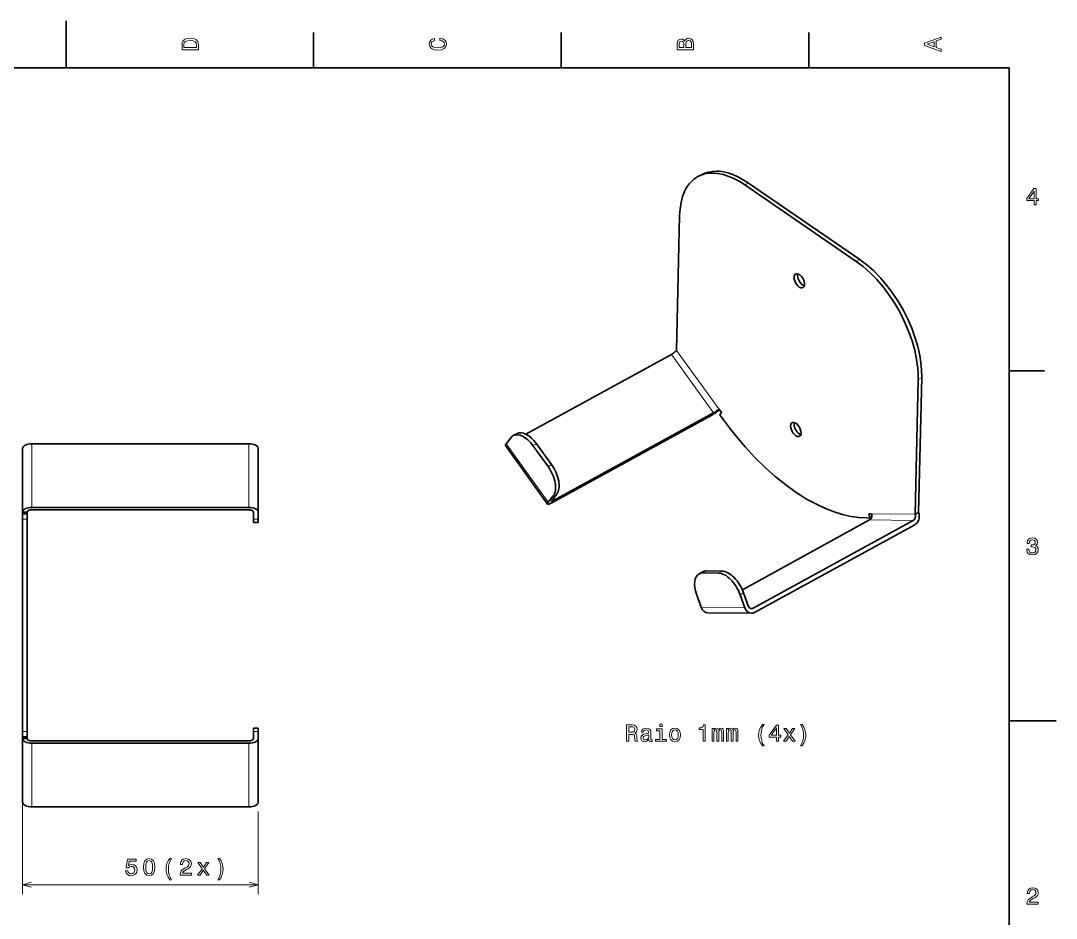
# Model space of a CAD drawing. Extents: x 0 to 420, y 0 to 297.
# Drawn here: x 200.4 to 420, y 106.6 to 297 of the extents above; entities that cross this region are included whole.
import ezdxf

# ---------------------------------------------------------------- set-up
doc = ezdxf.new("R2010")
doc.units = 0

msp = doc.modelspace()

# ---------------------------------------------------------------- linework, layer by layer
at = {"color": 7, "lineweight": 35, "ltscale": 0.25}
for p, q in [((210, 287), (210, 297)), ((410, 148.5), (420, 148.5))]:
    msp.add_line(p, q, dxfattribs=at)
at = {"color": 7, "lineweight": 35, "ltscale": 0.1875}
for p, q in [((262.5, 287), (262.5, 294.5)), ((315, 287), (315, 294.5)), ((367.5, 287), (367.5, 294.5)), ((410, 222.699997), (417.5, 222.699997))]:
    msp.add_line(p, q, dxfattribs=at)
at = {"color": 7, "lineweight": 35}
for p, q in [((410, 287), (10, 287)), ((410, 10), (410, 287)), ((353.965302, 262.159943), (377.583679, 245.945984)), ((354.703064, 262.564362), (378.321472, 246.350372)), ((339.452179, 227.046112), (340.107697, 255.653625)), ((307.511536, 209.28006), (338.361328, 226.19043)), ((390.718506, 220.909393), (390.062988, 192.30191)), ((391.456268, 221.313812), (390.800751, 192.706329)), ((346.971008, 213.347687), (313.0336, 194.744843)), ((313.386658, 195.196136), (347.324066, 213.798981)), ((202.754471, 207.245804), (248.754471, 207.245804)), ((202.754471, 193.755417), (248.754471, 193.755417)), ((200.754471, 146.245804), (200.754471, 191.245804)), ((201.754471, 146.245804), (201.754471, 191.245804)), ((248.754471, 193.255417), (202.754471, 193.255417)), ((353.41922, 176.299438), (380.402771, 191.090515)), ((355.709564, 172.380096), (389.646973, 190.982941)), ((389.968719, 190.06839), (356.031342, 171.465546)), ((248.754471, 144.236176), (202.754471, 144.236176)), ((202.754471, 143.736176), (248.754471, 143.736176)), ((202.754471, 130.245804), (248.754471, 130.245804))]:
    msp.add_line(p, q, dxfattribs=at)
at = {"color": 7, "lineweight": 35, "ltscale": 0.021033}
for p, q in [((344.728485, 264.330383), (343.990723, 263.925995)), ((305.572144, 209.395599), (304.834381, 208.991211)), ((390.800751, 192.706329), (390.062988, 192.30191)), ((345.004425, 180.091446), (344.266663, 179.687042))]:
    msp.add_line(p, q, dxfattribs=at)
at = {"color": 7, "lineweight": 13, "ltscale": 0.021033}
for p, q in [((354.703064, 262.564362), (353.965302, 262.159943)), ((391.456268, 221.313812), (390.718506, 220.909393)), ((309.002747, 206.863037), (309.740509, 207.267456)), ((312.211761, 202.426361), (312.949524, 202.83078)), ((313.323334, 196.192505), (314.061096, 196.596924)), ((345.061218, 179.875305), (345.798981, 180.279709)), ((348.371033, 179.836792), (349.108795, 180.24118)), ((352.947021, 175.229492), (353.684784, 175.633911))]:
    msp.add_line(p, q, dxfattribs=at)
at = {"color": 7, "lineweight": 13, "ltscale": 0.021034}
msp.add_line((378.321472, 246.350372), (377.583679, 245.945984), dxfattribs=at)
at = {"color": 7, "lineweight": 13, "ltscale": 0.382326}
msp.add_line((348.414886, 214.654694), (339.452179, 227.046112), dxfattribs=at)
at = {"color": 7, "lineweight": 13, "ltscale": 0.382327}
for p, q in [((347.324066, 213.798981), (338.361328, 226.19043)), ((312.264191, 194.838623), (303.301453, 207.230072))]:
    msp.add_line(p, q, dxfattribs=at)
at = {"color": 7, "lineweight": 35, "ltscale": 0.024543}
msp.add_line((348.990234, 213.859222), (348.414886, 214.654694), dxfattribs=at)
at = {"color": 7, "lineweight": 35, "ltscale": 0.014324}
msp.add_line((348.637207, 213.407928), (348.990234, 213.859222), dxfattribs=at)
at = {"color": 7, "lineweight": 35, "ltscale": 0.03241}
msp.add_line((349.396973, 212.357483), (348.637207, 213.407928), dxfattribs=at)
at = {"color": 7, "lineweight": 13, "ltscale": 0.33726}
for p, q in [((202.754471, 193.755417), (202.754471, 207.245804)), ((248.754471, 193.755417), (248.754471, 207.245804))]:
    msp.add_line(p, q, dxfattribs=at)
at = {"color": 7, "lineweight": 35, "ltscale": 0.382327}
msp.add_line((312.119171, 194.475311), (303.156464, 206.86676), dxfattribs=at)
at = {"color": 7, "lineweight": 35, "ltscale": 0.042974}
for p, q in [((304.360626, 208.583954), (303.301453, 207.230072)), ((313.323334, 196.192505), (312.264191, 194.838623)), ((313.001953, 195.243042), (314.061096, 196.596924))]:
    msp.add_line(p, q, dxfattribs=at)
at = {"color": 7, "lineweight": 35, "ltscale": 0.136889}
for p, q in [((309.002747, 206.863037), (312.211761, 202.426361)), ((312.949524, 202.83078), (309.740509, 207.267456))]:
    msp.add_line(p, q, dxfattribs=at)
at = {"color": 7, "lineweight": 35, "ltscale": 0.33726}
for p, q in [((200.754471, 192.755417), (200.754471, 206.245804)), ((250.754471, 192.755417), (250.754471, 206.245804))]:
    msp.add_line(p, q, dxfattribs=at)
at = {"color": 7, "lineweight": 13, "ltscale": 0.008635}
msp.add_line((313.386658, 195.196136), (313.184235, 195.476013), dxfattribs=at)
at = {"color": 7, "lineweight": 35, "ltscale": 0.00915}
for p, q in [((200.754471, 192.389404), (200.754471, 192.755417)), ((201.754471, 192.389404), (201.754471, 192.755417))]:
    msp.add_line(p, q, dxfattribs=at)
at = {"color": 7, "lineweight": 35, "ltscale": 0.025}
for p, q in [((200.754471, 192.755417), (201.754471, 192.755417)), ((200.754471, 192.389404), (201.754471, 192.389404)), ((249.754471, 190.585556), (250.754471, 190.585556)), ((200.754471, 145.102203), (201.754471, 145.102203)), ((249.754471, 146.906067), (250.754471, 146.906067)), ((200.754471, 144.736176), (201.754471, 144.736176))]:
    msp.add_line(p, q, dxfattribs=at)
at = {"color": 7, "lineweight": 35, "ltscale": 0.02859}
for p, q in [((200.754471, 191.245804), (200.754471, 192.389404)), ((201.754471, 191.245804), (201.754471, 192.389404)), ((200.754471, 145.102203), (200.754471, 146.245804)), ((201.754471, 145.102203), (201.754471, 146.245804))]:
    msp.add_line(p, q, dxfattribs=at)
at = {"color": 7, "lineweight": 13, "ltscale": 0.025}
for p, q in [((200.754471, 191.245804), (201.754471, 191.245804)), ((250.754471, 191.255417), (249.754471, 191.255417)), ((200.754471, 146.245804), (201.754471, 146.245804)), ((250.754471, 146.236176), (249.754471, 146.236176))]:
    msp.add_line(p, q, dxfattribs=at)
at = {"color": 7, "lineweight": 35, "ltscale": 0.0375}
for p, q in [((249.754471, 192.755417), (249.754471, 191.255417)), ((250.754471, 191.255417), (250.754471, 192.755417)), ((249.754471, 144.736176), (249.754471, 146.236176)), ((250.754471, 146.236176), (250.754471, 144.736176))]:
    msp.add_line(p, q, dxfattribs=at)
at = {"color": 7, "lineweight": 35, "ltscale": 0.016747}
for p, q in [((249.754471, 190.585556), (249.754471, 191.255417)), ((250.754471, 190.585556), (250.754471, 191.255417)), ((249.754471, 146.236176), (249.754471, 146.906067)), ((250.754471, 146.236176), (250.754471, 146.906067))]:
    msp.add_line(p, q, dxfattribs=at)
at = {"color": 7, "lineweight": 35, "ltscale": 0.019593}
msp.add_line((380.547119, 191.501831), (379.763458, 191.510956), dxfattribs=at)
at = {"color": 7, "lineweight": 35, "ltscale": 0.024238}
msp.add_line((380.225342, 192.416382), (380.547119, 191.501831), dxfattribs=at)
at = {"color": 7, "lineweight": 35, "ltscale": 0.014837}
msp.add_line((380.818787, 192.409485), (380.225342, 192.416382), dxfattribs=at)
at = {"color": 7, "lineweight": 13, "ltscale": 0.231121}
for p, q in [((389.646973, 190.982941), (380.402771, 191.090515)), ((390.062988, 192.30191), (380.818787, 192.409485)), ((353.912292, 172.48584), (344.668091, 172.593414))]:
    msp.add_line(p, q, dxfattribs=at)
at = {"color": 7, "lineweight": 35, "ltscale": 0.008204}
msp.add_line((380.8349, 191.659576), (380.547119, 191.501831), dxfattribs=at)
at = {"color": 7, "lineweight": 35, "ltscale": 0.082751}
for p, q in [((349.108795, 180.24118), (345.798981, 180.279709)), ((345.061218, 179.875305), (348.371033, 179.836792))]:
    msp.add_line(p, q, dxfattribs=at)
at = {"color": 7, "lineweight": 35, "ltscale": 0.072713}
for p, q in [((343.70282, 175.337067), (344.668091, 172.593414)), ((352.947021, 175.229492), (353.912292, 172.48584)), ((354.650055, 172.890259), (353.684784, 175.633911))]:
    msp.add_line(p, q, dxfattribs=at)
at = {"color": 7, "lineweight": 35, "ltscale": 0.23112}
msp.add_line((355.364349, 171.2948), (346.120178, 171.402374), dxfattribs=at)
at = {"color": 7, "lineweight": 13, "ltscale": 0.016617}
msp.add_line((355.709564, 172.380096), (355.044922, 172.387848), dxfattribs=at)
at = {"color": 7, "lineweight": 35, "ltscale": 0.009151}
for p, q in [((200.754471, 144.736176), (200.754471, 145.102203)), ((201.754471, 144.736176), (201.754471, 145.102203))]:
    msp.add_line(p, q, dxfattribs=at)
at = {"color": 7, "lineweight": 35, "ltscale": 0.337259}
for p, q in [((200.754471, 131.245804), (200.754471, 144.736176)), ((250.754471, 131.245804), (250.754471, 144.736176))]:
    msp.add_line(p, q, dxfattribs=at)
at = {"color": 7, "lineweight": 13}
for p, q in [((200.754471, 144.245804), (200.754471, 111.721764)), ((200.754471, 113.721764), (250.754471, 113.721764))]:
    msp.add_line(p, q, dxfattribs=at)
at = {"color": 7, "lineweight": 13, "ltscale": 0.337259}
for p, q in [((202.754471, 130.245804), (202.754471, 143.736176)), ((248.754471, 130.245804), (248.754471, 143.736176))]:
    msp.add_line(p, q, dxfattribs=at)
at = {"color": 7, "lineweight": 13, "ltscale": 0.438101}
msp.add_line((250.754471, 129.245804), (250.754471, 111.721764), dxfattribs=at)
at = {"color": 7, "lineweight": 13}
for points in [[(234.583206, 291.994965), (234.583206, 290.829987), (238.083206, 290.829987), (238.083206, 291.994965), (237.97226, 292.544678), (237.634354, 292.953186), (237.084641, 293.205353), (236.333206, 293.296112), (235.566635, 293.215424), (235.264038, 293.114563), (235.021973, 292.973358), (234.694153, 292.56485), (234.613464, 292.297546)], [(235.001801, 291.959656), (235.077438, 292.342957), (235.309433, 292.605194), (235.722977, 292.761536), (236.333206, 292.811951), (236.923264, 292.7565), (237.336807, 292.600159), (237.583923, 292.332855), (237.664612, 291.959656), (237.664612, 291.299011), (235.001801, 291.299011)], [(289.282074, 292.817017), (289.705688, 292.716156), (290.008301, 292.549713), (290.194885, 292.317719), (290.255402, 292.04541), (290.164642, 291.71759), (289.892303, 291.460388), (289.448486, 291.28891), (288.833221, 291.233429), (288.222992, 291.28891), (287.774139, 291.455353), (287.501801, 291.712555), (287.405975, 292.04541), (287.456421, 292.287476), (287.597626, 292.494232), (287.824585, 292.65564), (288.137268, 292.766571), (288.137268, 293.245697), (287.658142, 293.094391), (287.295044, 292.832153), (287.068085, 292.47406), (286.987396, 292.04541), (287.113495, 291.510803), (287.466492, 291.102325), (288.046478, 290.840057), (288.833221, 290.749298), (289.619965, 290.840057), (290.199951, 291.102325), (290.558014, 291.510803), (290.679047, 292.04541), (290.583221, 292.514404), (290.315918, 292.89267), (289.877167, 293.159943), (289.282074, 293.301147)], [(341.192017, 292.630402), (340.899506, 292.983429), (340.70282, 293.074219), (340.460754, 293.104462), (340.082489, 293.03891), (339.810181, 292.842224), (339.643738, 292.524506), (339.583221, 292.080688), (339.583221, 290.835022), (343.083221, 290.835022), (343.083221, 292.151306), (343.012604, 292.620331), (342.805847, 292.968292), (342.478027, 293.18515), (342.034241, 293.260803), (341.736694, 293.215424), (341.489563, 293.094391), (341.308014, 292.897705)], [(341.035675, 291.984863), (341.035675, 291.299011), (340.001801, 291.299011), (340.001801, 292.025208), (340.032074, 292.297546), (340.122833, 292.489197), (340.279175, 292.605194), (340.511169, 292.645538), (340.743164, 292.600159), (340.904541, 292.479126), (341.005402, 292.272339)], [(342.664642, 292.095825), (342.664642, 291.299011), (341.45929, 291.299011), (341.45929, 292.050446), (341.494598, 292.368164), (341.600525, 292.595093), (341.782074, 292.731262), (342.044312, 292.776672), (342.321686, 292.731262), (342.513336, 292.605194), (342.629333, 292.393372)], [(395.583221, 290.466858), (395.583221, 290.930847), (394.554413, 291.299011), (394.554413, 292.695984), (395.583221, 293.064117), (395.583221, 293.538177), (392.078186, 292.257202), (392.078186, 291.742798)], [(394.125732, 291.460388), (392.582489, 292), (394.125732, 292.539642)], [(415.277374, 257.966766), (415.731262, 257.966766), (415.731262, 258.834198), (416.23056, 258.834198), (416.23056, 259.237671), (415.731262, 259.237671), (415.731262, 261.391113), (415.272339, 261.391113), (413.739197, 259.278015), (413.739197, 258.834198), (415.277374, 258.834198)], [(414.162842, 259.237671), (415.277374, 260.806091), (415.277374, 259.237671)], [(413.729126, 184.866226), (413.729126, 184.830917), (413.809814, 184.346771), (414.046844, 183.983658), (414.420044, 183.751663), (414.914276, 183.665939), (415.438782, 183.751663), (415.832153, 183.973572), (416.08429, 184.326599), (416.175079, 184.780487), (416.134735, 185.078033), (416.023773, 185.320114), (415.842224, 185.506714), (415.600159, 185.642883), (415.927948, 185.915222), (416.043945, 186.348938), (415.968292, 186.74231), (415.751434, 187.039856), (415.398407, 187.226456), (414.914276, 187.292023), (414.460388, 187.211319), (414.112396, 186.989426), (413.885468, 186.636398), (413.809814, 186.167374), (413.809814, 186.13208), (414.258636, 186.13208), (414.299011, 186.454834), (414.430115, 186.686829), (414.641937, 186.828033), (414.939484, 186.878479), (415.201721, 186.83812), (415.393372, 186.732224), (415.509369, 186.560745), (415.554749, 186.328766), (415.509369, 186.081635), (415.388336, 185.915222), (415.176514, 185.814346), (414.889069, 185.784088), (414.692383, 185.789139), (414.692383, 185.390717), (414.939484, 185.400803), (415.257202, 185.355423), (415.494232, 185.234375), (415.635468, 185.037689), (415.685883, 184.780487), (415.630402, 184.487976), (415.484161, 184.271118), (415.252167, 184.134949), (414.944519, 184.089569), (414.626801, 184.139999), (414.394806, 184.29129), (414.248566, 184.533371), (414.193085, 184.866226)], [(328.87915, 144.139175), (329.348175, 144.139175), (329.348175, 145.616837), (329.827271, 145.616837), (330.180298, 145.601715), (330.402191, 145.531113), (330.523254, 145.364685), (330.573669, 145.067123), (330.598877, 144.613235), (330.62915, 144.315689), (330.689667, 144.139175), (331.219208, 144.139175), (331.219208, 144.235001), (331.10321, 144.376205), (331.062866, 144.638458), (331.027557, 145.203293), (330.941833, 145.621887), (330.825836, 145.753006), (330.644287, 145.848831), (330.846008, 145.974915), (330.987213, 146.151428), (331.078003, 146.373322), (331.108246, 146.64061), (331.037659, 147.064255), (330.835938, 147.381973), (330.503082, 147.573608), (330.049194, 147.639175), (328.87915, 147.639175)], [(329.91806, 147.210495), (330.225677, 147.180237), (330.442566, 147.084427), (330.578705, 146.907913), (330.624115, 146.630524), (330.573669, 146.338028), (330.4375, 146.161514), (330.205505, 146.070724), (329.887787, 146.045517), (329.348175, 146.045517), (329.348175, 147.210495)], [(336.403656, 147.760208), (335.934631, 147.760208), (335.934631, 147.25589), (336.403656, 147.25589)], [(345.09314, 144.139175), (345.552063, 144.139175), (345.552063, 147.664398), (345.209106, 147.664398), (345.118347, 147.35675), (344.936798, 147.149979), (344.659424, 147.028946), (344.276123, 146.988602), (344.276123, 146.630524), (345.09314, 146.630524)], [(357.696167, 143.165833), (358.013885, 143.165833), (357.72641, 143.700409), (357.524689, 144.260208), (357.39859, 144.850266), (357.358246, 145.445374), (357.39859, 146.040466), (357.524689, 146.625488), (357.72641, 147.190323), (358.013885, 147.724915), (357.696167, 147.724915), (357.328003, 147.170151), (357.070801, 146.620438), (356.919495, 146.045517), (356.874115, 145.445374), (356.919495, 144.840179), (357.070801, 144.270294), (357.328003, 143.720581)], [(360.641388, 144.139175), (361.095276, 144.139175), (361.095276, 145.006607), (361.594574, 145.006607), (361.594574, 145.410065), (361.095276, 145.410065), (361.095276, 147.563522), (360.636353, 147.563522), (359.10321, 145.450409), (359.10321, 145.006607), (360.641388, 145.006607)], [(366.072937, 143.165833), (366.436066, 143.720581), (366.693268, 144.270294), (366.844574, 144.840179), (366.894989, 145.445374), (366.844574, 146.045517), (366.693268, 146.620438), (366.436066, 147.170151), (366.072937, 147.724915), (365.755219, 147.724915), (366.037659, 147.190323), (366.23938, 146.625488), (366.360413, 146.040466), (366.405792, 145.445374), (366.360413, 144.850266), (366.23938, 144.260208), (366.032593, 143.700409), (365.755219, 143.165833)], [(333.604645, 144.492203), (333.604645, 144.477066), (333.629883, 144.305603), (333.705505, 144.18457), (334.023254, 144.088745), (334.270355, 144.129089), (334.270355, 144.472031), (334.164459, 144.456894), (334.023254, 144.522461), (333.998016, 144.724197), (333.998016, 146.126205), (333.9375, 146.484283), (333.760986, 146.736435), (333.453369, 146.887741), (333.019653, 146.943207), (332.596008, 146.88269), (332.283325, 146.711227), (332.086639, 146.443924), (332.021088, 146.090912), (332.021088, 146.060638), (332.419495, 146.060638), (332.454803, 146.272461), (332.565735, 146.423752), (332.747314, 146.514542), (333.004517, 146.549835), (333.251617, 146.524628), (333.428131, 146.448975), (333.534058, 146.317856), (333.569366, 146.136292), (333.549194, 145.924484), (333.468475, 145.818573), (333.266754, 145.768143), (332.888519, 145.727798), (332.454803, 145.637009), (332.147156, 145.475632), (331.965607, 145.223465), (331.910126, 144.850266), (331.960571, 144.51741), (332.116913, 144.270294), (332.369049, 144.113953), (332.717041, 144.058487), (333.186066, 144.164398)], [(333.55423, 145.087296), (333.493713, 144.825058), (333.332306, 144.623322), (333.09024, 144.492203), (332.792694, 144.446808), (332.601044, 144.472031), (332.464874, 144.552719), (332.37915, 144.693924), (332.353943, 144.89061), (332.374115, 145.067123), (332.454803, 145.193207), (332.777557, 145.334427), (333.186066, 145.394943), (333.55423, 145.515976)], [(336.388519, 144.512375), (336.388519, 146.756607), (335.248749, 146.756607), (335.248749, 146.378372), (335.944702, 146.378372), (335.944702, 144.512375), (335.036926, 144.512375), (335.036926, 144.139175), (337.306396, 144.139175), (337.306396, 144.512375)], [(337.936798, 145.490753), (338.017487, 144.875488), (338.249481, 144.4216), (338.617615, 144.139175), (339.111847, 144.04335), (339.601044, 144.139175), (339.969208, 144.41655), (340.201202, 144.870438), (340.286926, 145.490753), (340.201202, 146.106033), (339.969208, 146.564972), (339.601044, 146.842346), (339.111847, 146.943207), (338.617615, 146.842346), (338.249481, 146.559921), (338.017487, 146.106033)], [(338.390686, 145.495804), (338.436066, 145.949692), (338.577271, 146.277496), (338.80423, 146.479233), (339.111847, 146.549835), (339.414459, 146.479233), (339.641388, 146.282547), (339.782623, 145.949692), (339.833038, 145.495804), (339.782623, 145.036865), (339.641388, 144.70401), (339.414459, 144.502289), (339.111847, 144.436722), (338.80423, 144.502289), (338.577271, 144.70401), (338.436066, 145.036865)], [(346.999481, 144.139175), (347.407959, 144.139175), (347.407959, 145.949692), (347.433197, 146.222031), (347.50885, 146.418716), (347.624817, 146.534714), (347.776123, 146.580093), (347.897156, 146.539749), (347.977844, 146.438889), (348.018188, 146.26741), (348.033325, 146.040466), (348.033325, 144.139175), (348.416626, 144.139175), (348.416626, 145.949692), (348.441833, 146.21698), (348.517487, 146.413666), (348.638519, 146.534714), (348.789825, 146.580093), (348.910858, 146.539749), (348.991547, 146.438889), (349.041962, 146.040466), (349.041962, 144.139175), (349.45047, 144.139175), (349.45047, 146.010208), (349.425262, 146.398544), (349.344574, 146.696091), (349.183197, 146.877655), (348.920929, 146.943207), (348.613312, 146.842346), (348.376282, 146.549835), (348.189667, 146.837296), (347.876984, 146.943207), (347.589539, 146.842346), (347.392853, 146.559921), (347.392853, 146.847382), (346.999481, 146.847382)], [(350.035492, 144.139175), (350.444, 144.139175), (350.444, 145.949692), (350.469208, 146.222031), (350.544861, 146.418716), (350.660858, 146.534714), (350.812134, 146.580093), (350.933197, 146.539749), (351.013885, 146.438889), (351.05423, 146.26741), (351.069366, 146.040466), (351.069366, 144.139175), (351.452637, 144.139175), (351.452637, 145.949692), (351.477844, 146.21698), (351.553497, 146.413666), (351.67453, 146.534714), (351.825836, 146.580093), (351.946869, 146.539749), (352.027557, 146.438889), (352.078003, 146.040466), (352.078003, 144.139175), (352.486511, 144.139175), (352.486511, 146.010208), (352.461273, 146.398544), (352.380585, 146.696091), (352.219208, 146.877655), (351.95697, 146.943207), (351.649323, 146.842346), (351.412292, 146.549835), (351.225708, 146.837296), (350.913025, 146.943207), (350.625549, 146.842346), (350.428864, 146.559921), (350.428864, 146.847382), (350.035492, 146.847382)], [(359.526855, 145.410065), (360.641388, 146.978516), (360.641388, 145.410065)], [(362.678864, 144.139175), (363.374817, 145.193207), (364.090973, 144.139175), (364.625549, 144.139175), (363.657257, 145.536148), (364.570068, 146.847382), (364.055664, 146.847382), (363.394989, 145.863953), (362.734344, 146.847382), (362.209839, 146.847382), (363.107544, 145.531113), (362.159424, 144.139175)], [(222.635742, 116.63459), (222.746689, 116.221046), (222.993805, 115.898277), (223.356918, 115.696548), (223.820892, 115.620895), (224.330261, 115.711678), (224.728668, 115.958794), (224.980835, 116.352165), (225.07666, 116.856491), (224.990921, 117.325508), (224.74884, 117.693665), (224.370605, 117.930695), (223.881409, 118.016434), (223.503174, 117.95591), (223.210663, 117.78949), (223.351868, 118.732567), (224.88501, 118.732567), (224.88501, 119.146118), (223.013977, 119.146118), (222.736603, 117.290207), (223.14006, 117.290207), (223.432556, 117.527237), (223.805756, 117.612976), (224.12854, 117.557495), (224.375641, 117.396118), (224.531982, 117.148994), (224.587463, 116.831276), (224.531982, 116.51355), (224.370605, 116.266434), (224.123489, 116.110092), (223.805756, 116.054619), (223.538483, 116.08992), (223.331696, 116.20591), (223.180405, 116.387466), (223.104767, 116.63459)], [(226.407074, 117.431419), (226.482712, 116.639633), (226.719742, 116.074791), (227.097992, 115.73185), (227.622482, 115.620895), (228.141937, 115.73185), (228.520172, 116.074791), (228.752167, 116.639633), (228.832855, 117.431419), (228.752167, 118.218163), (228.656342, 118.530838), (228.520172, 118.788048), (228.141937, 119.130989), (227.622482, 119.246979), (227.097992, 119.130989), (226.719742, 118.783005), (226.482712, 118.218163)], [(226.891205, 117.431419), (226.931549, 118.041649), (227.057648, 118.480408), (227.284576, 118.737617), (227.622482, 118.828392), (227.955338, 118.737617), (228.182281, 118.480408), (228.30835, 118.041649), (228.348709, 117.431419), (228.30835, 116.816147), (228.182281, 116.37738), (227.955338, 116.120178), (227.622482, 116.034447), (227.284576, 116.120178), (227.057648, 116.37738), (226.931549, 116.816147)], [(232.026672, 114.748421), (232.344391, 114.748421), (232.056915, 115.283005), (231.855194, 115.842804), (231.729111, 116.432861), (231.688766, 117.027962), (231.729111, 117.623062), (231.855194, 118.208076), (232.056915, 118.772919), (232.344391, 119.307495), (232.026672, 119.307495), (231.658508, 118.752747), (231.401306, 118.203033), (231.25, 117.628105), (231.20462, 117.027962), (231.25, 116.422775), (231.401306, 115.85289), (231.658508, 115.303177)], [(234.163971, 115.721764), (236.569611, 115.721764), (236.569611, 116.155479), (234.668304, 116.155479), (234.774216, 116.392509), (234.95578, 116.589195), (235.515564, 116.947266), (235.81311, 117.098564), (236.145966, 117.315422), (236.382996, 117.567581), (236.519165, 117.865135), (236.569611, 118.203033), (236.483856, 118.626663), (236.246826, 118.959518), (235.883728, 119.171333), (235.414703, 119.246979), (234.930542, 119.161247), (234.562408, 118.92421), (234.325363, 118.545975), (234.244675, 118.046692), (234.244675, 117.976089), (234.703613, 117.976089), (234.703613, 118.016434), (234.748993, 118.359375), (234.885162, 118.611534), (235.10202, 118.772919), (235.389496, 118.828392), (235.681992, 118.777962), (235.898849, 118.651878), (236.04007, 118.455193), (236.090485, 118.208076), (236.055191, 117.976089), (235.959381, 117.779404), (235.797989, 117.607933), (235.57608, 117.456635), (235.278534, 117.29525), (234.784302, 116.982567), (234.43631, 116.649719), (234.229553, 116.246262), (234.163971, 115.736893)], [(242.503464, 114.748421), (242.866577, 115.303177), (243.123779, 115.85289), (243.275085, 116.422775), (243.3255, 117.027962), (243.275085, 117.628105), (243.123779, 118.203033), (242.866577, 118.752747), (242.503464, 119.307495), (242.18573, 119.307495), (242.46817, 118.772919), (242.669891, 118.208076), (242.790924, 117.623062), (242.836319, 117.027962), (242.790924, 116.432861), (242.669891, 115.842804), (242.46312, 115.283005), (242.18573, 114.748421)], [(238.409363, 115.721764), (239.105347, 116.775795), (239.821472, 115.721764), (240.356049, 115.721764), (239.387756, 117.118736), (240.300583, 118.429977), (239.786163, 118.429977), (239.125519, 117.446548), (238.464844, 118.429977), (237.940353, 118.429977), (238.838043, 117.113693), (237.889923, 115.721764)], [(413.76947, 109.566788), (416.175079, 109.566788), (416.175079, 110.000504), (414.273773, 110.000504), (414.3797, 110.237534), (414.561249, 110.434219), (415.121033, 110.79229), (415.418579, 110.943588), (415.751434, 111.160446), (415.988464, 111.412613), (416.124634, 111.710159), (416.175079, 112.048058), (416.089355, 112.471687), (415.852325, 112.804543), (415.489197, 113.016357), (415.020172, 113.092003), (414.536041, 113.006271), (414.167877, 112.769234), (413.930847, 112.390999), (413.850159, 111.891716), (413.850159, 111.821114), (414.309082, 111.821114), (414.309082, 111.861458), (414.354462, 112.204399), (414.490631, 112.456558), (414.707489, 112.617943), (414.994965, 112.673416), (415.287476, 112.622986), (415.504333, 112.496902), (415.645538, 112.300217), (415.695984, 112.053101), (415.660675, 111.821114), (415.56485, 111.624428), (415.403473, 111.452957), (415.181549, 111.301659), (414.884003, 111.140274), (414.389771, 110.827591), (414.041779, 110.494743), (413.835022, 110.091286), (413.76947, 109.581917)]]:
    msp.add_lwpolyline(points, close=True, dxfattribs=at)
at = {"color": 7, "lineweight": 35}
for points in [[(340.107697, 255.653625), (340.201202, 257.094208), (340.413147, 258.440186), (340.741821, 259.679504), (341.184357, 260.801147), (341.447144, 261.314728), (341.736816, 261.795258), (342.163818, 262.382721), (342.635773, 262.907318), (343.150818, 263.366974), (343.559906, 263.665192), (343.990723, 263.925964)], [(343.990723, 263.925964), (344.684296, 264.249176), (345.422424, 264.483276), (346.201355, 264.627075), (347.017273, 264.67981), (347.579773, 264.664185), (348.155609, 264.608002), (349.342346, 264.374329), (350.566925, 263.980804), (351.292755, 263.679535), (352.025543, 263.326172), (352.993866, 262.785461), (353.965302, 262.159943)], [(344.728485, 264.330383), (345.456726, 264.666962), (346.23291, 264.905365), (347.052032, 265.044464), (347.908691, 265.083984), (348.48291, 265.056519), (349.069092, 264.987549), (349.696899, 264.870789), (350.334381, 264.70929), (351.40332, 264.347198), (352.485992, 263.870056), (353.595398, 263.270996), (354.703064, 262.564362)], [(378.321472, 246.350372), (379.076416, 245.807037), (379.824951, 245.218414), (381.294189, 243.914185), (382.713043, 242.456085), (384.066528, 240.863312), (385.340973, 239.155243), (386.524048, 237.351166), (387.568176, 235.537598), (388.507446, 233.669067), (389.332581, 231.763123), (390.034576, 229.838104), (390.60495, 227.912933), (391.035889, 226.007111), (391.286285, 224.424896), (391.42514, 222.933594), (391.456268, 221.313812)], [(377.583679, 245.945984), (379.059784, 244.836426), (380.513763, 243.550537), (381.928101, 242.103546), (383.285736, 240.512878), (384.570343, 238.797729), (385.766541, 236.978851), (386.860229, 235.077728), (387.838043, 233.117584), (388.688202, 231.121979), (389.40036, 229.11499), (389.965851, 227.120758), (390.377747, 225.163361), (390.631012, 223.267487), (390.709625, 222.067474), (390.718506, 220.909393)], [(379.763458, 191.510956), (378.111053, 191.60614), (376.411041, 191.853638), (374.669739, 192.252502), (372.893585, 192.801361), (371.089203, 193.498077), (369.263245, 194.340088), (368.161041, 194.9133), (367.054993, 195.536804), (365.944824, 196.210938), (364.833801, 196.933838), (362.616821, 198.520569), (360.414124, 200.289612), (358.237427, 202.231537), (356.098389, 204.335968), (354.008423, 206.591705), (352.428436, 208.437683), (350.889404, 210.36203), (349.396973, 212.357483)]]:
    msp.add_lwpolyline(points, dxfattribs=at)
at = {"color": 7, "lineweight": 13}
for points in [[(202.686325, 114.239403), (200.754471, 113.721764), (202.686325, 113.204124)], [(248.822617, 113.204124), (250.754471, 113.721764), (248.822617, 114.239403)]]:
    msp.add_lwpolyline(points, dxfattribs=at)
at = {"color": 7, "lineweight": 35}
for centre, major_axis, ratio, start_param, end_param in [((365.494415, 241.830078), (-0.793121, 1.446884), 0.540508, 0.0001181597, 3.1417108133), ((365.494415, 241.830078), (-0.793121, 1.446884), 0.540508, 3.8931987715, 6.2833034669), ((366.232178, 242.234497), (-0.793121, 1.446884), 0.540508, 0.4912032255, 2.6503891587), ((365.494415, 241.830078), (-0.793121, 1.446884), 0.540508, 3.1417108133, 3.8931987715), ((338.714386, 226.641724), (0.810272, 0.586063), 0.190174, 4.1293592988, 5.7001556256), ((347.677124, 214.250275), (1.620544, 1.172127), 0.190174, 4.1293592988, 5.1429703202), ((347.677124, 214.250275), (0.810272, 0.586063), 0.190174, 4.1293592988, 5.7001556256), ((364.771637, 210.287201), (-0.793121, 1.446884), 0.540508, 0.0001181597, 3.1417108133), ((364.771637, 210.287201), (-0.793121, 1.446884), 0.540508, 3.8931987715, 6.2833034669), ((365.509399, 210.691589), (0.793121, -1.446884), 0.540508, 3.8931987715, 5.7919818123), ((365.509399, 210.691589), (0.793121, -1.446884), 0.540508, 3.6327958791, 3.8931987715), ((307.237488, 204.606567), (-2.403381, 4.384499), 0.540508, 6.2830694262, 6.5111926498), ((307.237488, 204.606567), (-2.403381, 4.384499), 0.540508, 4.940396323, 6.2830694262), ((307.97522, 205.010956), (-2.403381, 4.384499), 0.540508, 4.940396323, 6.2830694262), ((364.771637, 210.287201), (-0.793121, 1.446884), 0.540508, 3.1417108133, 3.8931987715), ((202.754471, 206.245804), (2, 0), 0.5, 1.5707963268, 3.1415926536), ((248.754471, 206.245804), (2, 0), 0.5, 6.2831853072, 7.853981634), ((304.777008, 208.038879), (1.620544, 1.172127), 0.190174, 2.558562972, 3.14155732), ((310.446503, 200.169891), (-2.403381, 4.384499), 0.540508, 3.3695999962, 4.940396323), ((311.184265, 200.57431), (-2.403381, 4.384499), 0.540508, 3.3695999962, 4.940396323), ((202.754471, 192.755417), (2, 0), 0.5, 1.5707963268, 3.1415926536), ((248.754471, 192.755417), (2, 0), 0.5, 6.2831853072, 7.853981634), ((313.739716, 195.64743), (1.620544, 1.172127), 0.190174, 2.558562972, 3.14155732), ((313.739716, 195.64743), (1.620544, 1.172127), 0.190174, 3.14155732, 4.1293592988), ((313.739716, 195.64743), (0.810272, 0.586063), 0.190174, 2.558562972, 3.14155732), ((313.739716, 195.64743), (0.810272, 0.586063), 0.190174, 3.14155732, 4.1293592988), ((202.754471, 192.755417), (1, 0), 0.5, 1.5707963268, 3.1415926536), ((248.754471, 192.755417), (1, 0), 0.5, 6.2831853072, 7.853981634), ((380.081024, 192.005066), (0.011627, 0.999931), 0.80485, 3.5673015805, 5.1380979073), ((389.325226, 191.897491), (0.011627, 0.999931), 0.80485, 3.5673015805, 5.1380979073), ((389.325226, 191.897491), (0.023285, 1.999863), 0.80485, 3.5673015805, 5.1380979073), ((347.407776, 175.70694), (-2.403381, 4.384499), 0.540508, 5.9875938739, 6.283181877), ((350.71759, 175.668427), (-2.403381, 4.384499), 0.540508, 4.4167975471, 5.9875938739), ((346.670013, 175.302536), (-2.403381, 4.384499), 0.540508, 6.283181877, 7.5583902007), ((346.670013, 175.302536), (-2.403381, 4.384499), 0.540508, 5.9875938739, 6.283181877), ((349.979828, 175.264023), (-2.403381, 4.384499), 0.540508, 4.4167975471, 5.9875938739), ((346.143616, 173.402222), (0.023285, 1.999863), 0.80485, 1.9965052537, 3.1414752597), ((355.387817, 173.294647), (0.023285, 1.999863), 0.80485, 1.9965052537, 3.1414752597), ((355.387817, 173.294647), (0.011627, 0.999931), 0.80485, 1.9965052537, 3.1414752597), ((355.387817, 173.294647), (0.023285, 1.999863), 0.80485, 3.1414752597, 3.5673015805), ((355.387817, 173.294647), (0.011627, 0.999931), 0.80485, 3.1414752597, 3.5673015805), ((202.754471, 144.736176), (2, 0), 0.5, 3.1415926536, 4.7123889804), ((202.754471, 144.736176), (1, 0), 0.5, 3.1415926536, 4.7123889804), ((248.754471, 144.736176), (1, 0), 0.5, 4.7123889804, 6.2831853072), ((248.754471, 144.736176), (2, 0), 0.5, 4.7123889804, 6.2831853072), ((202.754471, 131.245804), (2, 0), 0.5, 3.1415926536, 4.7123889804), ((248.754471, 131.245804), (2, 0), 0.5, 4.7123889804, 6.2831853072)]:
    msp.add_ellipse(centre, major_axis=major_axis, ratio=ratio, start_param=start_param, end_param=end_param, dxfattribs=at)

doc.saveas('drawing.dxf')
